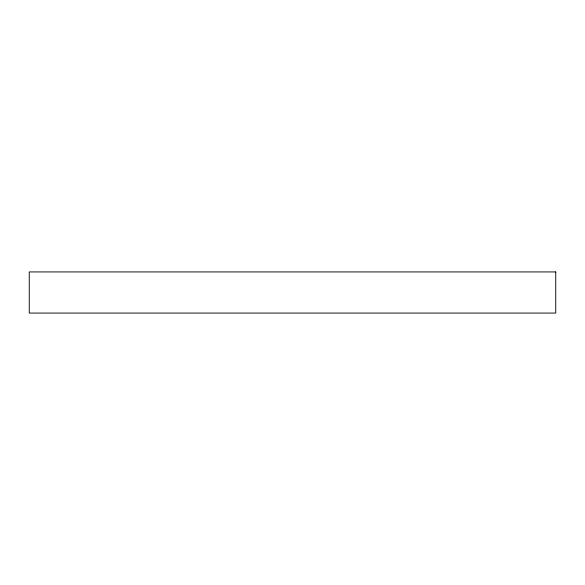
<?xml version="1.0" encoding="UTF-8"?>
<svg xmlns="http://www.w3.org/2000/svg" width="585" height="585" viewBox="0 0 585 585"><rect width="100%" height="100%" fill="white"/><g stroke="black" fill="none" stroke-linecap="round" stroke-linejoin="round"><path stroke-width="0.88" d="M555.75 271.93L29.25 271.93L29.25 313.063L555.75 313.063L555.75 271.93"/></g></svg>
